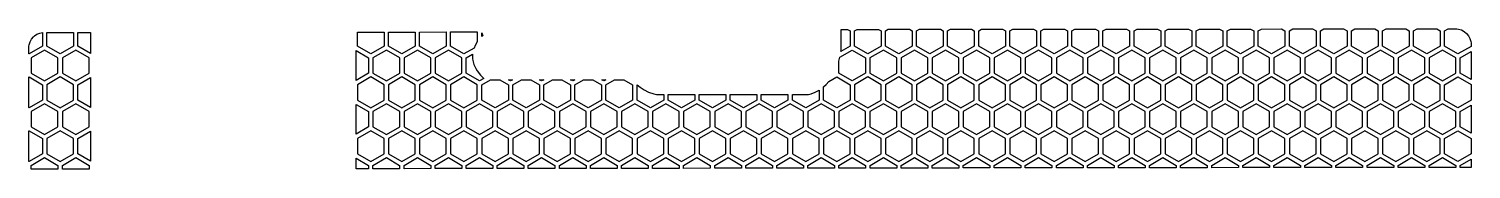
# Model space of a CAD drawing. Header units: millimetres. Extents: x 23 to 187, y -198 to -182.
import ezdxf

# ---------------------------------------------------------------- set-up
doc = ezdxf.new("R2010")
doc.units = ezdxf.units.MM

# ---------------------------------------------------------------- blocks, each defined once
blk = doc.blocks.new('HEX')
blk.add_lwpolyline([(1.516, 0.875), (0, 1.75), (-1.516, 0.875), (-1.516, -0.875), (0, -1.75), (1.516, -0.875)], close=True)

msp = doc.modelspace()

# ---------------------------------------------------------------- linework, layer by layer
for points in [[(23.498, -184.131), (23.525, -183.956), (23.628, -183.626), (23.79, -183.327), (24.005, -183.066), (24.13, -182.952), (24.41, -182.762), (24.726, -182.629), (25.036, -182.564), (25.036, -184.128), (23.52, -185.003), (23.498, -184.99), (23.498, -184.131)], [(28.567, -182.549), (28.567, -184.128), (27.051, -185.003), (25.536, -184.128), (25.536, -182.557), (28.567, -182.549)], [(30.516, -184.964), (29.067, -184.128), (29.067, -182.548), (30.516, -182.544), (30.516, -184.964)], [(63.878, -182.509), (63.878, -184.128), (62.362, -185.003), (60.847, -184.128), (60.847, -182.513), (63.878, -182.509)], [(67.409, -182.506), (67.409, -184.128), (65.893, -185.003), (64.378, -184.128), (64.378, -182.509), (67.409, -182.506)], [(70.94, -182.502), (70.94, -184.128), (69.424, -185.003), (67.909, -184.128), (67.909, -182.505), (70.94, -182.502)], [(74.471, -182.499), (74.471, -183.625), (74.221, -184.047), (74.095, -184.345), (72.955, -185.003), (71.44, -184.128), (71.44, -182.502), (74.471, -182.499)], [(75.113, -182.899), (74.971, -183.032), (74.971, -182.611), (75.113, -182.899)], [(116.54, -182.202), (116.844, -182.378), (116.844, -184.128), (115.794, -184.734), (115.833, -184.48), (115.833, -182.204), (116.54, -182.202)], [(120.066, -182.199), (120.375, -182.378), (120.375, -184.128), (118.86, -185.003), (117.344, -184.128), (117.344, -182.378), (117.65, -182.201), (120.066, -182.199)], [(123.591, -182.196), (123.906, -182.378), (123.906, -184.128), (122.391, -185.003), (120.875, -184.128), (120.875, -182.378), (121.186, -182.198), (123.591, -182.196)], [(127.117, -182.193), (127.437, -182.378), (127.437, -184.128), (125.922, -185.003), (124.406, -184.128), (124.406, -182.378), (124.723, -182.195), (127.117, -182.193)], [(130.643, -182.19), (130.968, -182.378), (130.968, -184.128), (129.453, -185.003), (127.937, -184.128), (127.937, -182.378), (128.259, -182.192), (130.643, -182.19)], [(134.169, -182.187), (134.5, -182.378), (134.5, -184.128), (132.984, -185.003), (131.468, -184.128), (131.468, -182.378), (131.796, -182.189), (134.169, -182.187)], [(137.694, -182.184), (138.031, -182.378), (138.031, -184.128), (136.515, -185.003), (135, -184.128), (135, -182.378), (135.332, -182.186), (137.694, -182.184)], [(141.22, -182.181), (141.562, -182.378), (141.562, -184.128), (140.046, -185.003), (138.531, -184.128), (138.531, -182.378), (138.869, -182.183), (141.22, -182.181)], [(144.746, -182.178), (145.093, -182.378), (145.093, -184.128), (143.577, -185.003), (142.062, -184.128), (142.062, -182.378), (142.405, -182.18), (144.746, -182.178)], [(148.272, -182.175), (148.624, -182.378), (148.624, -184.128), (147.108, -185.003), (145.593, -184.128), (145.593, -182.378), (145.941, -182.177), (148.272, -182.175)], [(151.798, -182.172), (152.155, -182.378), (152.155, -184.128), (150.639, -185.003), (149.124, -184.128), (149.124, -182.378), (149.478, -182.174), (151.798, -182.172)], [(155.323, -182.168), (155.686, -182.378), (155.686, -184.128), (154.171, -185.003), (152.655, -184.128), (152.655, -182.378), (153.014, -182.17), (155.323, -182.168)], [(158.849, -182.165), (159.217, -182.378), (159.217, -184.128), (157.702, -185.003), (156.186, -184.128), (156.186, -182.378), (156.551, -182.167), (158.849, -182.165)], [(162.375, -182.162), (162.748, -182.378), (162.748, -184.128), (161.233, -185.003), (159.717, -184.128), (159.717, -182.378), (160.087, -182.164), (162.375, -182.162)], [(165.901, -182.159), (166.279, -182.378), (166.279, -184.128), (164.764, -185.003), (163.248, -184.128), (163.248, -182.378), (163.624, -182.161), (165.901, -182.159)], [(169.426, -182.156), (169.81, -182.378), (169.81, -184.128), (168.295, -185.003), (166.779, -184.128), (166.779, -182.378), (167.16, -182.158), (169.426, -182.156)], [(172.952, -182.153), (173.342, -182.378), (173.342, -184.128), (171.826, -185.003), (170.31, -184.128), (170.31, -182.378), (170.696, -182.155), (172.952, -182.153)], [(176.478, -182.15), (176.873, -182.378), (176.873, -184.128), (175.357, -185.003), (173.842, -184.128), (173.842, -182.378), (174.233, -182.152), (176.478, -182.15)], [(180.004, -182.147), (180.404, -182.378), (180.404, -184.128), (178.888, -185.003), (177.373, -184.128), (177.373, -182.378), (177.769, -182.149), (180.004, -182.147)], [(183.53, -182.144), (183.935, -182.378), (183.935, -184.128), (182.419, -185.003), (180.904, -184.128), (180.904, -182.378), (181.306, -182.146), (183.53, -182.144)], [(185.83, -182.142), (186.009, -182.169), (186.347, -182.274), (186.652, -182.439), (186.919, -182.659), (187.138, -182.925), (187.304, -183.231), (187.409, -183.568), (187.436, -183.747), (187.437, -184.145), (185.95, -185.003), (184.435, -184.128), (184.435, -182.378), (184.842, -182.143), (185.83, -182.142)], [(60.691, -184.615), (62.112, -185.436), (62.112, -187.186), (60.691, -188.007), (60.691, -184.615)], [(73.939, -185.012), (73.936, -185.531), (73.967, -185.747), (74.09, -186.198), (74.186, -186.431), (74.306, -186.67), (74.453, -186.913), (74.832, -187.412), (75.199, -187.785), (74.721, -188.061), (73.205, -187.186), (73.205, -185.436), (73.939, -185.012)], [(115.688, -185.373), (117.094, -184.561), (118.61, -185.436), (118.61, -187.186), (117.094, -188.061), (115.579, -187.186), (115.579, -185.814), (115.688, -185.373)], [(187.439, -187.901), (186.2, -187.186), (186.2, -185.436), (187.437, -184.722), (187.439, -187.901)], [(23.496, -187.633), (23.52, -187.619), (25.036, -188.494), (25.036, -190.244), (23.52, -191.119), (23.494, -191.104), (23.496, -187.633)], [(30.516, -191.08), (29.067, -190.244), (29.067, -188.494), (30.516, -187.658), (30.516, -191.08)], [(77.018, -187.925), (78.002, -188.494), (78.002, -190.244), (76.487, -191.119), (74.971, -190.244), (74.971, -188.494), (75.956, -187.925), (77.018, -187.925)], [(78.487, -187.925), (78.252, -188.061), (78.018, -187.925), (78.487, -187.925)], [(80.549, -187.925), (81.533, -188.494), (81.533, -190.244), (80.018, -191.119), (78.502, -190.244), (78.502, -188.494), (79.487, -187.925), (80.549, -187.925)], [(82.018, -187.925), (81.783, -188.061), (81.549, -187.925), (82.018, -187.925)], [(84.08, -187.925), (85.064, -188.494), (85.064, -190.244), (83.549, -191.119), (82.033, -190.244), (82.033, -188.494), (83.018, -187.925), (84.08, -187.925)], [(85.549, -187.925), (85.314, -188.061), (85.08, -187.925), (85.549, -187.925)], [(87.611, -187.925), (88.595, -188.494), (88.595, -190.244), (87.08, -191.119), (85.564, -190.244), (85.564, -188.494), (86.549, -187.925), (87.611, -187.925)], [(89.08, -187.925), (88.845, -188.061), (88.611, -187.925), (89.08, -187.925)], [(91.142, -187.925), (92.126, -188.494), (92.126, -190.244), (90.611, -191.119), (89.095, -190.244), (89.095, -188.494), (90.08, -187.925), (91.142, -187.925)], [(92.626, -188.494), (92.993, -188.786), (93.43, -189.073), (93.942, -189.336), (94.528, -189.548), (94.846, -189.626), (95.658, -189.626), (95.658, -190.244), (94.142, -191.119), (92.626, -190.244), (92.626, -188.494)], [(114.109, -188.488), (114.429, -188.138), (115.329, -187.619), (116.844, -188.494), (116.844, -190.244), (115.329, -191.119), (113.813, -190.244), (113.813, -188.756), (114.109, -188.488)], [(187.441, -190.259), (185.95, -191.119), (184.435, -190.244), (184.435, -188.494), (185.95, -187.619), (187.439, -188.479), (187.441, -190.259)], [(99.189, -189.626), (99.189, -190.244), (97.673, -191.119), (96.158, -190.244), (96.158, -189.626), (99.189, -189.626)], [(102.72, -189.626), (102.72, -190.244), (101.204, -191.119), (99.689, -190.244), (99.689, -189.626), (102.72, -189.626)], [(106.251, -189.626), (106.251, -190.244), (104.735, -191.119), (103.22, -190.244), (103.22, -189.626), (106.251, -189.626)], [(109.782, -189.626), (109.782, -190.244), (108.266, -191.119), (106.751, -190.244), (106.751, -189.626), (109.782, -189.626)], [(112.119, -189.626), (112.418, -189.546), (112.877, -189.361), (113.313, -189.117), (113.313, -190.244), (111.797, -191.119), (110.282, -190.244), (110.282, -189.626), (112.119, -189.626)], [(60.691, -190.731), (62.112, -191.552), (62.112, -193.302), (60.691, -194.123), (60.691, -190.731)], [(187.443, -194.019), (186.2, -193.302), (186.2, -191.552), (187.441, -190.836), (187.443, -194.019)], [(23.492, -193.751), (23.52, -193.735), (25.036, -194.61), (25.036, -196.36), (23.52, -197.235), (23.49, -197.217), (23.492, -193.751)], [(30.516, -197.196), (29.067, -196.36), (29.067, -194.61), (30.516, -193.774), (30.516, -197.196)], [(187.445, -196.372), (185.95, -197.235), (184.435, -196.36), (184.435, -194.61), (185.95, -193.735), (187.443, -194.597), (187.445, -196.372)], [(23.77, -198.101), (23.77, -197.668), (25.286, -196.793), (26.801, -197.668), (26.801, -198.097), (23.77, -198.101)], [(27.301, -198.096), (27.301, -197.668), (28.817, -196.793), (30.332, -197.668), (30.332, -198.093), (27.301, -198.096)], [(60.691, -198.054), (60.691, -196.847), (62.112, -197.668), (62.112, -198.053), (60.691, -198.054)], [(62.612, -198.052), (62.612, -197.668), (64.128, -196.793), (65.643, -197.668), (65.643, -198.048), (62.612, -198.052)], [(66.143, -198.048), (66.143, -197.668), (67.659, -196.793), (69.174, -197.668), (69.174, -198.044), (66.143, -198.048)], [(69.674, -198.043), (69.674, -197.668), (71.19, -196.793), (72.705, -197.668), (72.705, -198.039), (69.674, -198.043)], [(73.205, -198.039), (73.205, -197.668), (74.721, -196.793), (76.237, -197.668), (76.237, -198.035), (73.205, -198.039)], [(76.737, -198.034), (76.737, -197.668), (78.252, -196.793), (79.768, -197.668), (79.768, -198.031), (76.737, -198.034)], [(80.268, -198.03), (80.268, -197.668), (81.783, -196.793), (83.299, -197.668), (83.299, -198.026), (80.268, -198.03)], [(83.799, -198.026), (83.799, -197.668), (85.314, -196.793), (86.83, -197.668), (86.83, -198.022), (83.799, -198.026)], [(87.33, -198.021), (87.33, -197.668), (88.845, -196.793), (90.361, -197.668), (90.361, -198.017), (87.33, -198.021)], [(90.861, -198.017), (90.861, -197.668), (92.376, -196.793), (93.892, -197.668), (93.892, -198.013), (90.861, -198.017)], [(94.392, -198.012), (94.392, -197.668), (95.908, -196.793), (97.423, -197.668), (97.423, -198.009), (94.392, -198.012)], [(97.923, -198.008), (97.923, -197.668), (99.439, -196.793), (100.954, -197.668), (100.954, -198.004), (97.923, -198.008)], [(101.454, -198.004), (101.454, -197.668), (102.97, -196.793), (104.485, -197.668), (104.485, -198), (101.454, -198.004)], [(104.985, -197.999), (104.985, -197.668), (106.501, -196.793), (108.016, -197.668), (108.016, -197.995), (104.985, -197.999)], [(108.516, -197.995), (108.516, -197.668), (110.032, -196.793), (111.547, -197.668), (111.547, -197.991), (108.516, -197.995)], [(112.047, -197.99), (112.047, -197.668), (113.563, -196.793), (115.079, -197.668), (115.079, -197.987), (112.047, -197.99)], [(115.579, -197.986), (115.579, -197.668), (117.094, -196.793), (118.61, -197.668), (118.61, -197.982), (115.579, -197.986)], [(119.11, -197.982), (119.11, -197.668), (120.625, -196.793), (122.141, -197.668), (122.141, -197.978), (119.11, -197.982)], [(122.641, -197.977), (122.641, -197.668), (124.156, -196.793), (125.672, -197.668), (125.672, -197.973), (122.641, -197.977)], [(126.172, -197.973), (126.172, -197.668), (127.687, -196.793), (129.203, -197.668), (129.203, -197.969), (126.172, -197.973)], [(129.703, -197.968), (129.703, -197.668), (131.218, -196.793), (132.734, -197.668), (132.734, -197.965), (129.703, -197.968)], [(133.234, -197.964), (133.234, -197.668), (134.75, -196.793), (136.265, -197.668), (136.265, -197.96), (133.234, -197.964)], [(136.765, -197.96), (136.765, -197.668), (138.281, -196.793), (139.796, -197.668), (139.796, -197.956), (136.765, -197.96)], [(140.296, -197.955), (140.296, -197.668), (141.812, -196.793), (143.327, -197.668), (143.327, -197.951), (140.296, -197.955)], [(143.827, -197.951), (143.827, -197.668), (145.343, -196.793), (146.858, -197.668), (146.858, -197.947), (143.827, -197.951)], [(147.358, -197.946), (147.358, -197.668), (148.874, -196.793), (150.389, -197.668), (150.389, -197.943), (147.358, -197.946)], [(150.889, -197.942), (150.889, -197.668), (152.405, -196.793), (153.921, -197.668), (153.921, -197.938), (150.889, -197.942)], [(154.421, -197.938), (154.421, -197.668), (155.936, -196.793), (157.452, -197.668), (157.452, -197.934), (154.421, -197.938)], [(157.952, -197.933), (157.952, -197.668), (159.467, -196.793), (160.983, -197.668), (160.983, -197.929), (157.952, -197.933)], [(161.483, -197.929), (161.483, -197.668), (162.998, -196.793), (164.514, -197.668), (164.514, -197.925), (161.483, -197.929)], [(165.014, -197.924), (165.014, -197.668), (166.529, -196.793), (168.045, -197.668), (168.045, -197.921), (165.014, -197.924)], [(168.545, -197.92), (168.545, -197.668), (170.06, -196.793), (171.576, -197.668), (171.576, -197.916), (168.545, -197.92)], [(172.076, -197.916), (172.076, -197.668), (173.592, -196.793), (175.107, -197.668), (175.107, -197.912), (172.076, -197.916)], [(175.607, -197.911), (175.607, -197.668), (177.123, -196.793), (178.638, -197.668), (178.638, -197.907), (175.607, -197.911)], [(179.138, -197.907), (179.138, -197.668), (180.654, -196.793), (182.169, -197.668), (182.169, -197.903), (179.138, -197.907)], [(182.669, -197.902), (182.669, -197.668), (184.185, -196.793), (185.7, -197.668), (185.7, -197.899), (182.669, -197.902)], [(187.446, -197.896), (186.2, -197.898), (186.2, -197.668), (187.445, -196.949), (187.446, -197.896)]]:
    msp.add_lwpolyline(points, close=True)

# ---------------------------------------------------------------- block references
for p in [(25.286, -186.311), (28.817, -186.311), (64.128, -186.311), (67.659, -186.311), (71.19, -186.311), (120.625, -186.311), (124.156, -186.311), (127.687, -186.311), (131.218, -186.311), (134.75, -186.311), (138.281, -186.311), (141.812, -186.311), (145.343, -186.311), (148.874, -186.311), (152.405, -186.311), (155.936, -186.311), (159.467, -186.311), (162.998, -186.311), (166.529, -186.311), (170.06, -186.311), (173.592, -186.311), (177.123, -186.311), (180.654, -186.311), (184.185, -186.311), (27.051, -189.369), (62.362, -189.369), (65.893, -189.369), (69.424, -189.369), (72.955, -189.369), (118.86, -189.369), (122.391, -189.369), (125.922, -189.369), (129.453, -189.369), (132.984, -189.369), (136.515, -189.369), (140.046, -189.369), (143.577, -189.369), (147.108, -189.369), (150.639, -189.369), (154.171, -189.369), (157.702, -189.369), (161.233, -189.369), (164.764, -189.369), (168.295, -189.369), (171.826, -189.369), (175.357, -189.369), (178.888, -189.369), (182.419, -189.369), (25.286, -192.427), (28.817, -192.427), (64.128, -192.427), (67.659, -192.427), (71.19, -192.427), (74.721, -192.427), (78.252, -192.427), (81.783, -192.427), (85.314, -192.427), (88.845, -192.427), (92.376, -192.427), (95.908, -192.427), (99.439, -192.427), (102.97, -192.427), (106.501, -192.427), (110.032, -192.427), (113.563, -192.427), (117.094, -192.427), (120.625, -192.427), (124.156, -192.427), (127.687, -192.427), (131.218, -192.427), (134.75, -192.427), (138.281, -192.427), (141.812, -192.427), (145.343, -192.427), (148.874, -192.427), (152.405, -192.427), (155.936, -192.427), (159.467, -192.427), (162.998, -192.427), (166.529, -192.427), (170.06, -192.427), (173.592, -192.427), (177.123, -192.427), (180.654, -192.427), (184.185, -192.427), (27.051, -195.485), (62.362, -195.485), (65.893, -195.485), (69.424, -195.485), (72.955, -195.485), (76.487, -195.485), (80.018, -195.485), (83.549, -195.485), (87.08, -195.485), (90.611, -195.485), (94.142, -195.485), (97.673, -195.485), (101.204, -195.485), (104.735, -195.485), (108.266, -195.485), (111.797, -195.485), (115.329, -195.485), (118.86, -195.485), (122.391, -195.485), (125.922, -195.485), (129.453, -195.485), (132.984, -195.485), (136.515, -195.485), (140.046, -195.485), (143.577, -195.485), (147.108, -195.485), (150.639, -195.485), (154.171, -195.485), (157.702, -195.485), (161.233, -195.485), (164.764, -195.485), (168.295, -195.485), (171.826, -195.485), (175.357, -195.485), (178.888, -195.485), (182.419, -195.485)]:
    msp.add_blockref('HEX', p)

doc.saveas('drawing.dxf')
